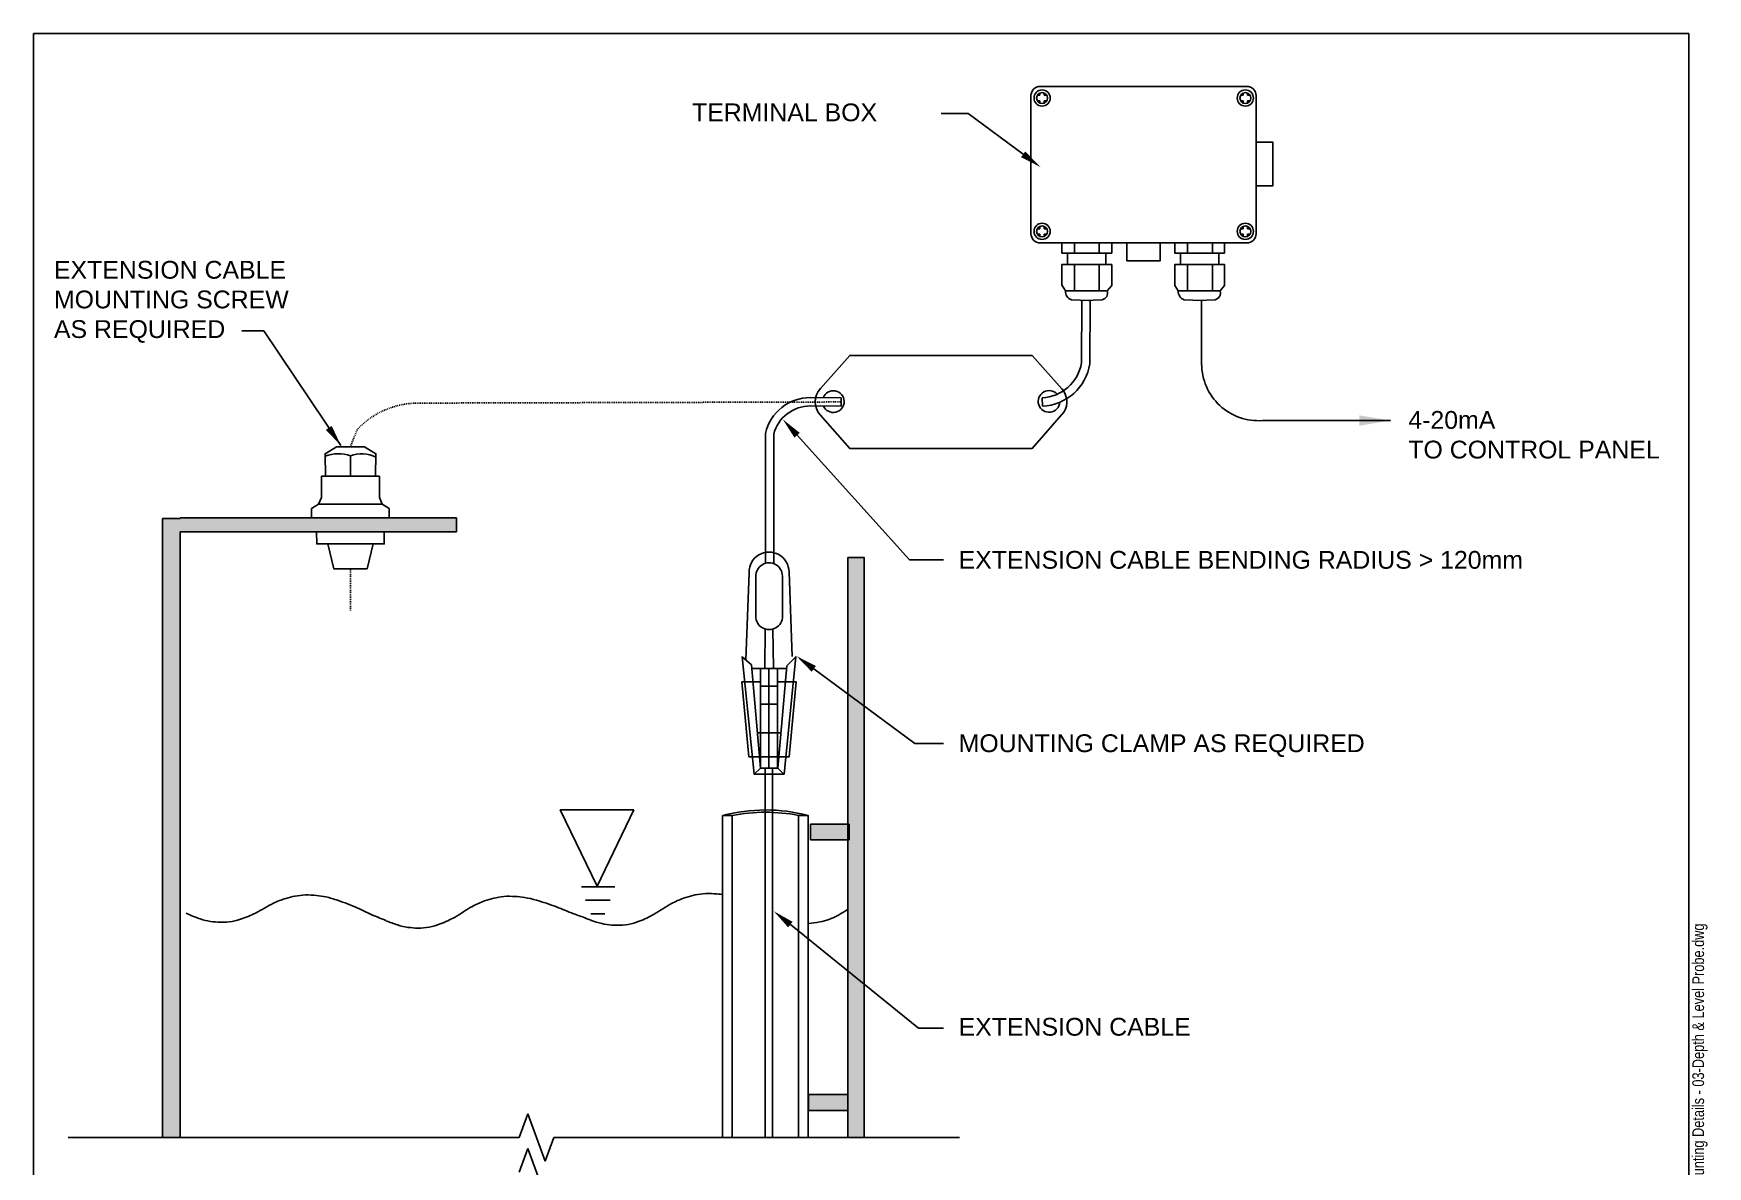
# Model space of a CAD drawing. Header units: millimetres. Extents: x 20 to 208, y 10 to 269.
# Drawn here: x 20 to 208.1, y 141.6 to 269 of the extents above; entities that cross this region are included whole.
import ezdxf

# ---------------------------------------------------------------- set-up
doc = ezdxf.new("R2010")
doc.units = ezdxf.units.MM
doc.header["$MEASUREMENT"] = 0
doc.linetypes.add('HIDDEN2', pattern=[0.1875, 0.125, -0.0625])
for name, color, linetype in [('BBATXT', 7, 'CONTINUOUS'), ('C-B-TITLE', 7, 'CONTINUOUS'), ('G-ANNO-SYMB', 5, 'CONTINUOUS'), ('N-INST', 4, 'CONTINUOUS')]:
    doc.layers.add(name, color=color, linetype=linetype)
doc.layers.add('N-ANNO-TEXT', color=2, linetype='CONTINUOUS', lineweight=25)
doc.styles.add('_CGS_2-5_NOTES', font='arial.ttf', dxfattribs={"height": 2.5})
doc.styles.add('FILENAME', font='ARIALN.TTF', dxfattribs={"width": 0.95, "height": 2.5})

# ---------------------------------------------------------------- blocks, each defined once
blk = doc.blocks.new('FILE NAME')
at = {"layer": 'C-B-TITLE', "insert": (360.99, 526.17), "char_height": 2.5, "attachment_point": 1, "style": 'FILENAME'}
blk.add_mtext('P:\\\\60318223\\\\500-Deliverables\\\\508-GIS-FIA-STD-CAD Final (Closeout) Issuance\\\\3 - SCIS Design Standards\\\\SCIS Design Standard Manual and Appendices Files\\\\Appendix D-6, A2463-3 Standard Instr. Mounting Details - 03-Depth & Level Probe.dwg', dxfattribs=at)

msp = doc.modelspace()

# ---------------------------------------------------------------- hatches: boundary and pattern name
at = {"layer": 'N-INST'}
h = msp.add_hatch(color=256, dxfattribs=at)
h.dxf.hatch_style = 1
h.paths.add_polyline_path([(67.52, 214.54), (67.52, 212.98), (36.49, 212.98), (36.49, 144.87), (34.51, 144.87), (34.51, 214.54)])
h = msp.add_hatch(color=256, dxfattribs=at)
h.dxf.hatch_style = 1
h.paths.add_polyline_path([(111.51, 210.1), (113.34, 210.1), (113.34, 144.87), (111.51, 144.87)])
h = msp.add_hatch(color=256, dxfattribs=at)
h.dxf.hatch_style = 1
h.paths.add_polyline_path([(107.32, 123.36), (111.22, 123.36), (111.22, 121.57), (107.32, 121.57)])
h.paths.add_polyline_path([(107.1, 149.72), (111.51, 149.72), (111.51, 147.89), (107.1, 147.89)])
h.paths.add_polyline_path([(107.33, 180.1), (111.65, 180.1), (111.65, 178.34), (107.33, 178.34)])

# ---------------------------------------------------------------- linework, layer by layer
at = {"layer": 'G-ANNO-SYMB'}
for p, q in [((20, 269), (20, 10)), ((206, 269), (20, 269)), ((206, 10), (206, 269))]:
    msp.add_line(p, q, dxfattribs=at)
at = {"layer": 'N-ANNO-TEXT'}
for p, q in [((125.02, 259.99), (121.98, 259.99)), ((131.21, 255.42), (125.02, 259.99)), ((45.9, 235.55), (43.41, 235.55)), ((54.55, 222.68), (45.9, 235.55)), ((105.8, 223.83), (118.45, 209.81)), ((118.45, 209.81), (122.25, 209.81)), ((107.68, 197.56), (119.04, 189.16)), ((119.04, 189.16), (122.25, 189.16)), ((105.05, 168.81), (119.46, 157.18)), ((119.46, 157.18), (122.25, 157.18)), ((74.59, 144.87), (75.56, 147.53)), ((75.56, 147.53), (77.5, 142.2)), ((23.9, 144.87), (74.59, 144.87)), ((77.5, 142.2), (78.47, 144.87)), ((78.47, 144.87), (124.07, 144.87)), ((74.59, 140.98), (75.56, 143.64)), ((75.56, 143.64), (77.5, 138.31))]:
    msp.add_line(p, q, dxfattribs=at)
for points in [[(131.45, 255.74), (133.14, 253.99), (130.97, 255.1)], [(53.51, 224.88), (54.55, 222.68), (52.85, 224.42)], [(105.51, 223.56), (104.2, 225.61), (106.1, 224.1)], [(107.44, 197.24), (105.75, 198.99), (107.92, 197.88)], [(104.8, 168.5), (103.18, 170.32), (105.3, 169.12)]]:
    msp.add_solid(points, dxfattribs=at)
at = {"layer": 'N-INST'}
for points in [[(133.12, 263.05), (156.35, 263.05, -0.414214), (157.38, 262.02), (157.38, 246.48, -0.414214), (156.35, 245.45), (133.12, 245.45, -0.414214), (132.09, 246.48), (132.09, 262.02, -0.414214)], [(132.23, 232.81), (111.73, 232.81), (108.42, 229.08, 0.373602), (108.39, 226.11), (111.73, 222.35), (132.23, 222.35), (135.8, 226.43, 0.325907), (135.56, 229.06)]]:
    msp.add_lwpolyline(points, format="xyb", close=True, dxfattribs=at)
for points in [[(132.82, 262.06), (133.09, 262.06)], [(133.09, 262.3), (133.09, 262.06)], [(133.58, 262.3), (133.58, 262.06)], [(133.58, 262.06), (133.87, 262.06)], [(155.95, 262.06), (155.66, 262.06)], [(155.95, 262.3), (155.95, 262.06)], [(156.43, 262.3), (156.43, 262.06)], [(156.7, 262.06), (156.43, 262.06)], [(132.82, 261.44), (133.09, 261.44)], [(133.09, 261.44), (133.09, 261.19)], [(133.58, 261.44), (133.58, 261.18)], [(133.58, 261.44), (133.88, 261.44)], [(155.95, 261.44), (155.65, 261.44)], [(155.95, 261.44), (155.95, 261.18)], [(156.43, 261.44), (156.43, 261.19)], [(156.7, 261.44), (156.43, 261.44)], [(132.82, 247.05), (133.09, 247.05)], [(132.82, 246.43), (133.09, 246.43)], [(133.09, 247.05), (133.09, 247.31)], [(133.09, 246.19), (133.09, 246.43)], [(133.58, 247.05), (133.58, 247.32)], [(133.58, 247.05), (133.88, 247.05)], [(133.58, 246.43), (133.87, 246.43)], [(133.58, 246.19), (133.58, 246.43)], [(155.95, 247.05), (155.65, 247.05)], [(155.95, 246.43), (155.66, 246.43)], [(155.95, 247.05), (155.95, 247.32)], [(155.95, 246.19), (155.95, 246.43)], [(156.43, 247.05), (156.43, 247.31)], [(156.7, 247.05), (156.43, 247.05)], [(156.43, 246.19), (156.43, 246.43)], [(156.7, 246.43), (156.43, 246.43)], [(136.97, 245.46), (136.97, 244.31)], [(139.77, 245.46), (139.77, 244.31)], [(149.69, 245.46), (149.69, 244.31)], [(152.48, 245.46), (152.48, 244.31)], [(135.58, 240.67), (135.57, 240.67), (135.57, 243.01), (141.16, 243.01), (141.16, 240.67), (141.16, 240.67)], [(136.97, 243.01), (136.97, 240.07)], [(139.77, 243.01), (139.77, 240.07)], [(148.25, 240.67), (148.25, 240.67), (148.25, 243.01), (153.84, 243.01), (153.84, 240.67), (153.84, 240.67)], [(149.69, 243.01), (149.69, 240.07)], [(152.48, 243.01), (152.48, 240.07)], [(141.16, 240.67), (140.67, 240.07), (135.96, 240.07), (135.58, 240.67)], [(153.84, 240.67), (153.34, 240.07), (148.64, 240.07), (148.25, 240.67)], [(110.77, 228.04), (110.76, 227.11)], [(133.34, 228.03), (133.38, 227.09)], [(51.25, 214.57), (51.25, 215.58), (52.04, 216.06), (52.36, 216.81), (52.36, 219.22), (52.81, 219.22), (52.76, 221.75), (54.05, 222.52), (55.48, 222.51)], [(59.98, 214.57), (59.98, 215.58), (59.19, 216.06), (58.87, 216.81), (58.87, 219.22), (58.43, 219.22), (58.48, 221.75), (57.18, 222.52), (55.48, 222.51)], [(55.62, 221.53), (55.63, 219.22)], [(58.43, 219.22), (52.81, 219.22)], [(36.49, 212.98), (36.49, 144.87), (34.51, 144.87), (34.51, 214.46), (36.49, 214.46)], [(36.49, 212.98), (67.52, 212.98), (67.52, 214.54), (36.49, 214.54), (36.49, 214.46)], [(59.19, 216.06), (52.05, 216.06)], [(55.62, 208.81), (53.75, 208.81), (53.08, 211.61), (51.83, 211.61), (51.82, 212.95)], [(55.62, 208.81), (57.49, 208.81), (58.16, 211.61), (59.41, 211.61), (59.41, 212.95)], [(58.16, 211.61), (53.08, 211.61)], [(102.23, 202.03), (102.19, 197.66)], [(103.08, 202.03), (103.14, 197.66)], [(105.65, 198.94), (104.35, 185.74), (100.98, 185.74), (99.63, 198.9), (100.68, 198), (101.69, 186.41)], [(104.61, 197.62), (100.71, 197.62)], [(101.71, 197.66), (101.71, 186.41)], [(102.65, 197.56), (102.63, 186.4)], [(103.62, 197.66), (103.62, 186.41)], [(105.7, 198.94), (104.64, 197.89), (103.63, 186.41)], [(101.71, 196.09), (99.6, 196.09), (100.4, 187.68), (104.93, 187.68), (105.72, 196.09), (103.62, 196.09)], [(103.62, 195.61), (101.71, 195.61)], [(103.56, 193.6), (101.71, 193.6)], [(103.98, 190.38), (101.35, 190.38)], [(101.71, 186.41), (100.98, 185.74)], [(103.63, 186.41), (101.71, 186.41)], [(104.35, 185.7), (103.63, 186.41)], [(85.31, 173.06), (81.59, 173.06)], [(84.81, 171.57), (82.03, 171.57)], [(84.22, 170.03), (82.64, 170.03)]]:
    msp.add_lwpolyline(points, dxfattribs=at)
for points in [[(157.38, 256.79), (159.26, 256.79), (159.26, 251.86), (157.38, 251.86)], [(135.57, 245.45), (141.16, 245.45), (141.16, 244.31), (135.57, 244.31)], [(142.87, 245.45), (146.62, 245.45), (146.62, 243.44), (142.87, 243.44)], [(148.25, 245.45), (153.83, 245.45), (153.83, 244.31), (148.25, 244.31)], [(136.21, 244.31), (140.52, 244.31), (140.52, 243.01), (136.21, 243.01)], [(148.89, 244.31), (153.2, 244.31), (153.2, 243.01), (148.89, 243.01)], [(111.51, 210.1), (113.34, 210.1), (113.34, 144.87), (111.51, 144.87)], [(111.51, 210.1), (113.34, 210.1), (113.34, 144.87), (111.51, 144.87)], [(102.22, 186.4), (103.05, 186.4), (103.05, 144.87), (102.22, 144.87)], [(87.45, 181.7), (79.2, 181.7), (83.36, 173.12)], [(97.44, 181.08), (98.5, 181.08), (98.5, 144.87), (97.44, 144.87)], [(105.96, 181.09), (107.04, 181.09), (107.04, 144.87), (105.96, 144.87)], [(107.33, 180.1), (111.65, 180.1), (111.65, 178.34), (107.33, 178.34)], [(107.1, 149.72), (111.51, 149.72), (111.51, 147.89), (107.1, 147.89)]]:
    msp.add_lwpolyline(points, close=True, dxfattribs=at)
for points in [[(137.79, 238.97), (137.76, 231.95, -0.353173), (133.34, 228.03, -22.103285)], [(138.73, 238.96), (138.7, 231.87, -0.357209), (133.38, 227.09, -0.357209)], [(135.96, 240.07, 0.336785), (136.63, 239.06), (138.6, 238.97)], [(140.67, 240.07, -0.428745), (140.1, 239.06), (138.14, 238.97)], [(148.64, 240.07, 0.336785), (149.31, 239.06), (151.27, 238.97)], [(153.34, 240.07, -0.428745), (152.78, 239.06), (150.81, 238.97)], [(151.27, 238.97), (151.27, 231.84, 0.435582), (158.11, 225.48), (172.49, 225.48)], [(110.77, 228.04), (107.32, 228.06, 0.350769), (102.24, 224.04), (102.24, 209.51)], [(110.76, 227.11), (107.31, 227.12, 0.344084), (103.18, 223.93), (103.18, 209.39)], [(58.47, 221.38, 0.196844), (55.62, 221.53, 0.165154), (52.77, 221.48, 12.992469), (52.77, 221.48, -12.992469)], [(105.27, 198.94), (104.9, 208.46, 1.010391), (100.42, 208.39), (100.04, 198.57)], [(104.17, 203.48), (104.16, 208, 1.010391), (101.17, 207.95), (101.16, 203.48, 1.001812), (104.17, 203.48, -1.001812)], [(97.44, 181.08, -0.126771), (107.04, 181.09, -1.659245)], [(98.5, 181.08, -0.094986), (105.96, 181.09, -1.659245)]]:
    msp.add_lwpolyline(points, format="xyb", dxfattribs=at)
at = {"layer": 'N-INST', "linetype": 'HIDDEN2', "ltscale": 0.5}
msp.add_lwpolyline([(110.76, 227.57), (63.16, 227.44, 0.20874), (56.36, 224.45), (55.62, 222.54)], format="xyb", dxfattribs=at)
msp.add_lwpolyline([(55.62, 208.81), (55.62, 204.08)], dxfattribs=at)
at = {"layer": 'N-INST'}
for centre, radius in [((133.34, 261.74), 0.91), ((133.34, 261.74), 0.612), ((156.18, 261.74), 0.91), ((156.18, 261.74), 0.612), ((133.34, 246.75), 0.91), ((133.34, 246.75), 0.612), ((156.18, 246.75), 0.91), ((156.18, 246.75), 0.612)]:
    msp.add_circle(centre, radius, dxfattribs=at)
for centre, start, end in [((109.88, 227.61), 204.2243, 158.8824), ((134.12, 227.63), 40.9515, 355.4281)]:
    msp.add_arc(centre, 1.22, start, end, dxfattribs=at)
for points in [[(37.16, 170.09), (38.47, 169.54), (39.6, 169.22), (40.72, 169.08), (42, 169.11), (43.25, 169.41), (44.96, 170.11), (46.97, 171.21), (48.34, 171.75), (49.4, 172.01), (50.55, 172.14), (51.82, 172.08), (52.86, 171.92), (54.18, 171.54), (56.38, 170.68), (58.27, 169.81), (59.61, 169.27)], [(59.59, 169.25), (60.92, 168.77), (62.07, 168.5), (63.19, 168.42), (64.47, 168.52), (65.71, 168.88), (67.37, 169.66), (69.33, 170.86), (70.68, 171.47), (71.72, 171.77), (72.86, 171.97), (74.13, 171.97), (75.18, 171.86), (76.51, 171.55), (78.76, 170.8), (80.69, 170.03), (82.05, 169.55)], [(107.06, 168.94), (108.35, 169.11), (109.39, 169.4), (110.59, 169.96), (111.45, 170.47)]]:
    msp.add_spline(points, degree=3, dxfattribs=at)
msp.add_open_spline([(81.95, 169.56), (82.39, 169.39), (83.2, 169.08), (84.41, 168.78), (85.61, 168.71), (86.85, 168.77), (88.26, 169.22), (89.9, 169.99), (91.42, 171.09), (92.91, 171.76), (94.1, 172.11), (95.26, 172.32), (96.39, 172.3), (97.13, 172.23), (97.44, 172.18)], degree=3, knots=[0, 0, 0, 0, 0.0452307, 0.0829763, 0.1190147, 0.160056, 0.2012506, 0.2600737, 0.3335098, 0.3807786, 0.4156083, 0.4525943, 0.4931922, 0.5236186, 0.5236186, 0.5236186, 0.5236186], dxfattribs=at)
msp.add_solid([(168.99, 226.06), (168.99, 224.9), (172.49, 225.48)], dxfattribs=at)

# ---------------------------------------------------------------- block references
at = {"layer": 'BBATXT', "xscale": 0.7273500000000013, "yscale": 0.5273499999999984, "zscale": 0.6273500000000001, "rotation": 90}
msp.add_blockref('FILE NAME', (483.88, -252.4), dxfattribs=at)

# ---------------------------------------------------------------- texts
at = {"layer": 'N-ANNO-TEXT', "char_height": 2, "attachment_point": 1, "style": '_CGS_2-5_NOTES'}
for s, insert, width in [('\\A1;TERMINAL BOX', (94, 261.13), 59.3057), ('\\A1;EXTENSION CABLE\\PMOUNTING SCREW\\PAS REQUIRED', (22.3, 243.43), 59.3057), ('\\A1;4-20mA \\PTO CONTROL PANEL', (174.49, 226.55), 29.5743), ('\\A1;EXTENSION CABLE BENDING RADIUS > 120mm', (123.96, 210.82), 74.1071), ('\\A1;MOUNTING CLAMP AS REQUIRED', (123.96, 190.2), 59.3057), ('\\A1;EXTENSION CABLE', (123.96, 158.32), 59.3057)]:
    msp.add_mtext(s, dxfattribs=dict(at, insert=insert, width=width))

doc.saveas('drawing.dxf')
